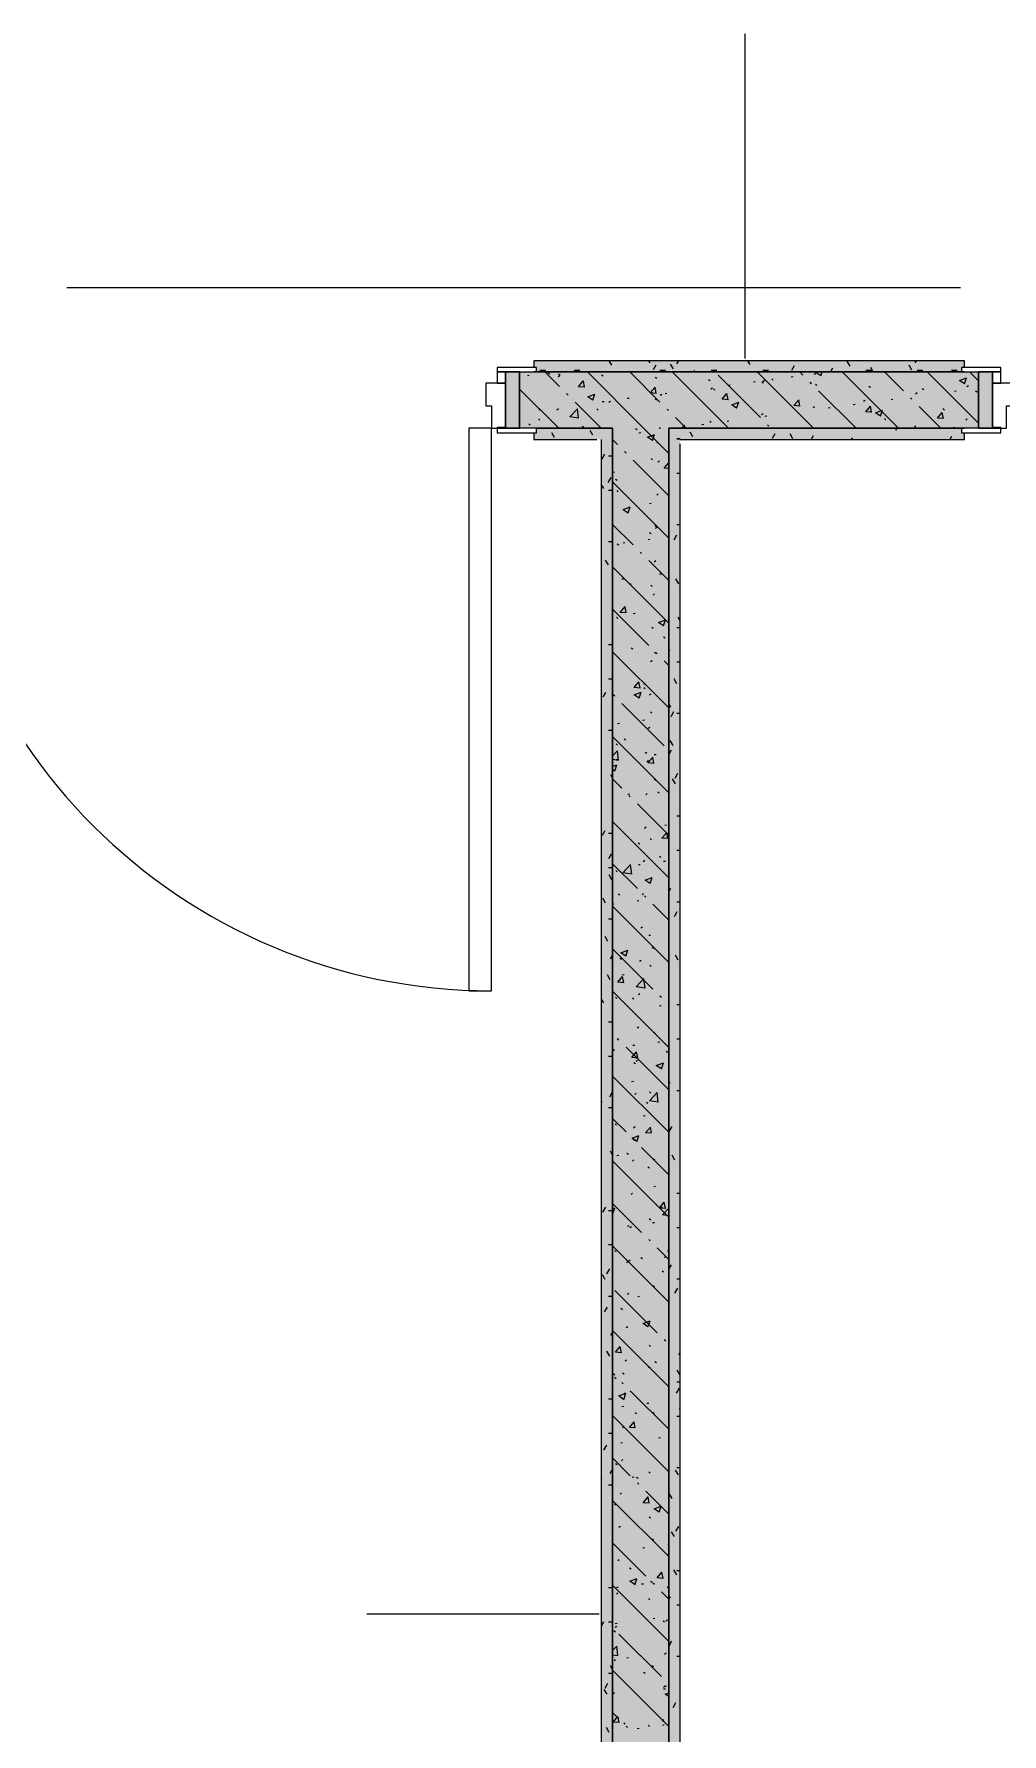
# Model space of a CAD drawing. Header units: millimetres. Extents: x -3817 to 677485, y -22715 to 103890.
# Drawn here: x 67651 to 69370, y 20640 to 23662 of the extents above; entities that cross this region are included whole.
import ezdxf

# ---------------------------------------------------------------- set-up
doc = ezdxf.new("R2010")
doc.units = ezdxf.units.MM
doc.layers.add('PDF _Геометрия', color=7, linetype='Continuous', true_color=0x1d1d1d)
doc.layers.add('PDF _Сплошная заливка', color=7, linetype='Continuous', true_color=0xffffff)

msp = doc.modelspace()

# ---------------------------------------------------------------- hatches: boundary and pattern name
at = {"layer": 'PDF _Сплошная заливка', "transparency": 33554559}
h = msp.add_hatch(color=256, dxfattribs=at)
h.paths.add_polyline_path([(78923.1, 23061.3), (78923.1, 23081.3), (78623.1, 23081.3), (78623.1, 23069.3), (78653.1, 23069.3), (78653.1, 23061.3), (78823.1, 23061.3)], flags=0)
h.paths.add_polyline_path([(77493.1, 23061.3), (77493.1, 23069.3), (77523.1, 23069.3), (77523.1, 23081.3), (76413.1, 23081.3), (76413.1, 23069.3), (76443.1, 23069.3), (76443.1, 23061.3), (77111.9, 23061.3)], flags=0)
h.paths.add_polyline_path([(68543.3, 23061.3), (69298.3, 23061.3), (69298.3, 23069.3), (69303.3, 23069.3), (69303.3, 23081.3), (68538.3, 23081.3), (68538.3, 23069.3), (68543.3, 23069.3), (68543.3, 23061.5)], flags=0)
h.paths.add_polyline_path([(66721.3, 23061.3), (67383.3, 23061.5), (67383.3, 23069.3), (67388.3, 23069.3), (67388.3, 23081.3), (66503.3, 23081.3), (66503.3, 23061.3)], flags=0)
h.paths.add_polyline_path([(70458.3, 23061.3), (74933.1, 23061.5), (74933.1, 23069.3), (74963.1, 23069.3), (74963.1, 23081.3), (70453.3, 23081.3), (70453.3, 23069.3), (70458.3, 23069.3)], flags=0)
h = msp.add_hatch(color=256, dxfattribs=at)
h.paths.add_polyline_path([(74963.1, 22961.3), (74963.1, 23061.3), (71053.3, 23061.3), (71053.3, 22961.3), (74933.1, 22961.3)], flags=0)
h.paths.add_polyline_path([(78653.1, 22961.3), (78823.1, 22961.3), (78823.1, 23061.3), (78623.1, 23061.3), (78623.1, 22961.3)], flags=0)
h.paths.add_polyline_path([(76962.8, 22961.3), (77523.1, 22961.3), (77523.1, 23061.3), (76413.1, 23061.3), (76413.1, 22961.3), (76663.1, 22961.3)], flags=0)
h.paths.add_polyline_path([(68678.3, 22961.3), (69328.3, 22961.3), (69328.3, 23061.3), (68513.3, 23061.3), (68513.3, 22961.3), (68543.3, 22961.3)], flags=0)
h.paths.add_polyline_path([(70453.3, 22961.3), (70553.3, 22961.3), (70553.3, 23061.3), (70428.3, 23061.3), (70428.3, 22961.3), (70432.2, 22961.3)], flags=0)
h = msp.add_hatch(color=256, dxfattribs=at)
h.paths.add_polyline_path([(68658.3, 22941.3), (68678.3, 22941.3), (68678.3, 22961.3), (68543.3, 22960.5), (68543.3, 22953.4), (68538.3, 22953.4), (68538.3, 22941.3), (68650.3, 22941.3)], flags=0)
h.paths.add_polyline_path([(66094.2, 22941.3), (67388.3, 22941.3), (67388.3, 22953.4), (67383.3, 22953.4), (67383.3, 22961.3), (66073.3, 22961.3), (66073.3, 22941.3)], flags=0)
for points in [[(68658.3, 17581.4), (68678.3, 17581.4), (68678.3, 22941.3), (68658.3, 22941.3), (68658.3, 17589.3)], [(68778.3, 17561.3), (68798.3, 17561.3), (68798.3, 22941.3), (68778.3, 22941.3), (68778.3, 17971.4)]]:
    msp.add_hatch(color=256, dxfattribs=at).paths.add_polyline_path(points)
h = msp.add_hatch(color=256, dxfattribs=at)
h.paths.add_polyline_path([(70533.3, 22941.3), (70553.3, 22941.3), (70553.3, 22961.3), (70458.3, 22960), (70458.3, 22953.4), (70453.3, 22953.4), (70453.3, 22941.3), (70525.3, 22941.3)], flags=0)
h.paths.add_polyline_path([(68798.3, 22941.3), (69303.3, 22941.3), (69303.3, 22953.4), (69298.3, 22953.4), (69298.3, 22961.3), (68778.3, 22961.3), (68778.3, 22941.3)], flags=0)

# ---------------------------------------------------------------- linework, layer by layer
at = {"layer": 'PDF _Геометрия', "color": 7, "lineweight": 9}
for points in [[(68913.8, 23085.3), (68913.8, 23662.1)], [(69303.3, 23081.3), (68538.3, 23081.3)], [(68538.3, 22941.3), (68650.3, 22941.3)], [(68658.3, 22941.3), (68658.3, 22920.4), (68658.3, 17589.3)], [(68798.3, 22941.3), (69303.3, 22941.3)], [(68798.3, 17581.4), (68798.3, 22933.3)], [(68654.3, 20853.2), (68241.8, 20853.2)]]:
    msp.add_lwpolyline(points, dxfattribs=at)
at = {"layer": 'PDF _Геометрия', "color": 253, "lineweight": 9, "true_color": 0xaaaaaa}
msp.add_lwpolyline([(67708.8, 23211.3), (69296.3, 23211.3)], dxfattribs=at)
at = {"layer": 'PDF _Геометрия', "color": 253, "lineweight": 13, "true_color": 0xaaaaaa}
for points in [[(68473.3, 23069.3), (68473.3, 23061.3), (68543.3, 23061.3), (68543.3, 23069.3)], [(68473.3, 23061.3), (68473.3, 23041.3), (68488.3, 23041.3), (68488.3, 23061.3)], [(68488.3, 23061.3), (68488.3, 22961.3), (68513.3, 22961.3), (68513.3, 23061.3)], [(69368.3, 23069.3), (69298.3, 23069.3), (69298.3, 23061.3), (69368.3, 23061.3)], [(69353.3, 23061.3), (69328.3, 23061.3), (69328.3, 22961.3), (69353.3, 22961.3)], [(69368.3, 23061.3), (69353.3, 23061.3), (69353.3, 23041.3), (69368.3, 23041.3)], [(68463.3, 22961.3), (68488.3, 22961.3), (68488.3, 23041.3), (68453.3, 23041.3), (68453.3, 23001.3), (68463.3, 23001.3)], [(69378.3, 22961.3), (69378.3, 23001.3), (69388.3, 23001.3), (69388.3, 23041.3), (69353.3, 23041.3), (69353.3, 22961.3)], [(68463.3, 21961.3), (68463.3, 22961.3), (68423.3, 22961.3), (68423.3, 21961.3)], [(68473.3, 22962.3), (68473.3, 22961.3), (68488.3, 22961.3), (68488.3, 22962.3)], [(68473.3, 22961.3), (68473.3, 22953.4), (68543.3, 22953.4), (68543.3, 22961.3)], [(69368.3, 22961.3), (69298.3, 22961.3), (69298.3, 22953.4), (69368.3, 22953.4)], [(69368.3, 22962.3), (69353.3, 22962.3), (69353.3, 22961.3), (69368.3, 22961.3)]]:
    msp.add_lwpolyline(points, close=True, dxfattribs=at)
at = {"layer": 'PDF _Геометрия', "color": 9, "lineweight": 9, "true_color": 0xc0c0c0}
for points in [[(68513.3, 23061.3), (68513.3, 22961.3)], [(68538.3, 23081.3), (68538.3, 23069.3)], [(69303.3, 23069.3), (69303.3, 23081.3)], [(69328.3, 22961.3), (69328.3, 23061.3)], [(68543.3, 22961.3), (68678.3, 22961.3), (68678.3, 17561.3), (66053.3, 17561.3), (66053.3, 18611.3), (66403.3, 18611.3), (66403.3, 18711.3), (66053.3, 18711.3), (66053.3, 19111.3), (66403.3, 19111.3), (66403.3, 19211.3), (66053.3, 19211.3), (66053.3, 22961.3), (67383.3, 22961.3)], [(67388.3, 22961.3), (66073.3, 22961.3), (66053.3, 22961.3), (66053.3, 19231.3), (66053.3, 19211.3), (67003.3, 19211.3), (67003.3, 18611.3), (66073.3, 18611.3), (66053.3, 18611.3), (66053.3, 17561.3), (66073.3, 17561.3), (68678.3, 17561.3), (68678.3, 17581.4), (68678.3, 22941.3), (68678.3, 22961.3), (68538.3, 22961.3)], [(68538.3, 22953.4), (68538.3, 22941.3)], [(70553.3, 17561.3), (68778.3, 17561.3), (68778.3, 22961.3), (68778.3, 22941.3), (68778.3, 17561.3), (68798.3, 17561.3), (71053.3, 17561.3)], [(69303.3, 22941.3), (69303.3, 22953.4)]]:
    msp.add_lwpolyline(points, dxfattribs=at)
at = {"layer": 'PDF _Геометрия', "color": 7, "lineweight": 9}
for points in [[(69303.3, 23061.3), (68538.3, 23061.3)], [(68778.3, 22961.3), (69303.3, 22961.3)]]:
    msp.add_lwpolyline(points, close=True, dxfattribs=at)
at = {"layer": 'PDF _Геометрия', "color": 253, "lineweight": 9, "true_color": 0x9b9b9b}
for points in [[(68548.9, 23064.5), (68559, 23064.5)], [(68609.9, 23064.5), (68620, 23064.5)], [(68676.9, 23073.6), (68672.4, 23081.3)], [(68744.9, 23077.7), (68742.8, 23081.3)], [(68755.4, 23073.5), (68750.4, 23064.8)], [(68762.3, 23064.5), (68772.4, 23064.5)], [(68786.6, 23066.6), (68781.5, 23075.3)], [(68795.2, 23081.3), (68792, 23075.9)], [(68824.8, 23061.3), (68823.2, 23064.1)], [(68853.7, 23064.5), (68863.8, 23064.5)], [(68922.6, 23074.7), (68918.8, 23081.3)], [(68945.2, 23064.5), (68955.2, 23064.5)], [(69001.2, 23072.4), (68996.1, 23063.7)], [(69069.2, 23068.3), (69065.2, 23061.3)], [(69100.3, 23071.7), (69095.3, 23080.5)], [(69128.1, 23064.5), (69138.1, 23064.5)], [(69141.5, 23061.3), (69136.9, 23069.3)], [(69210, 23064.7), (69205, 23073.4)], [(69217.5, 23081.3), (69215.5, 23077.8)], [(69219.5, 23064.5), (69229.6, 23064.5)], [(69247.1, 23061.3), (69246.6, 23062.2)], [(69280.5, 23064.5), (69290.5, 23064.5)], [(68575.4, 22944.6), (68570.4, 22953.4)], [(68643.4, 22948.7), (68638.4, 22957.4)], [(68650.3, 22942.5), (68650.4, 22942.5)], [(68821.1, 22945.7), (68816.1, 22954.4)], [(68966.6, 22951.6), (68961.6, 22942.9)], [(68998.8, 22942.7), (68993.8, 22951.5)], [(69034.6, 22947.5), (69031.1, 22941.3)], [(69105.2, 22941.3), (69103.5, 22944.4)], [(69113, 22961.3), (69112.9, 22961.1)], [(69183.4, 22961.3), (69180.9, 22957)], [(69280.4, 22946.4), (69277.5, 22941.3)], [(69281.2, 22941.3), (69281.2, 22941.4)], [(68664, 22915.1), (68659, 22906.4)], [(68670.9, 22912.1), (68678.3, 22912.1)], [(68792.8, 22881.6), (68798.3, 22881.6)], [(68662.8, 22854.3), (68658.3, 22862.1)], [(68675.1, 22873.5), (68670.1, 22864.8)], [(68670.9, 22851.1), (68678.3, 22851.1)], [(68792.8, 22790.2), (68798.3, 22790.2)], [(68670.9, 22759.7), (68678.3, 22759.7)], [(68791.9, 22770.9), (68786.9, 22762.2)], [(68670.9, 22718.2), (68665.9, 22726.9)], [(68798.3, 22720.9), (68798, 22720.5)], [(68795.8, 22684.8), (68790.8, 22693.5)], [(68792.8, 22607.3), (68798.3, 22607.3)], [(68798.3, 22619.6), (68794.9, 22625.4)], [(68658.8, 22601.3), (68658.3, 22600.4)], [(68670.9, 22576.8), (68678.3, 22576.8)], [(68779.6, 22566.8), (68778.3, 22564.4)], [(68792.8, 22546.3), (68798.3, 22546.3)], [(68670.9, 22515.8), (68678.3, 22515.8)], [(68792.8, 22507.1), (68787.8, 22515.8)], [(68665.9, 22491.7), (68660.9, 22483)], [(68781.7, 22465.4), (68778.3, 22471.4)], [(68786.7, 22457.1), (68781.7, 22448.4)], [(68792.8, 22454.9), (68798.3, 22454.9)], [(68670.9, 22424.4), (68678.3, 22424.4)], [(68785.8, 22397.4), (68780.7, 22406.1)], [(68782.6, 22389.1), (68778.3, 22381.5)], [(68678.3, 22339.8), (68675.2, 22345.1)], [(68789.9, 22329.4), (68784.8, 22338.1)], [(68793.8, 22347.4), (68788.8, 22338.7)], [(68778.7, 22287.7), (68778.3, 22288.5)], [(68664.8, 22245.9), (68659.8, 22237.2)], [(68792.8, 22272), (68798.3, 22272)], [(68670.9, 22241.5), (68678.3, 22241.5)], [(68675.9, 22204.3), (68670.9, 22195.6)], [(68792.8, 22211), (68798.3, 22211)], [(68670.9, 22180.5), (68678.3, 22180.5)], [(68677.2, 22158.7), (68672.2, 22167.4)], [(68666, 22117.1), (68661, 22125.8)], [(68781.5, 22143.3), (68778.3, 22137.7)], [(68792.7, 22101.7), (68787.7, 22093)], [(68792.8, 22119.6), (68798.3, 22119.6)], [(68670.9, 22089.1), (68678.3, 22089.1)], [(68678.3, 22086.4), (68678, 22085.9)], [(68670.1, 22049.1), (68665.1, 22057.8)], [(68678.3, 22025.4), (68673.9, 22017.9)], [(68795, 22015.6), (68790, 22024.3)], [(68674.2, 21981), (68669.2, 21989.7)], [(68663, 21939.4), (68658.3, 21947.7)], [(68792.8, 21936.7), (68798.3, 21936.7)], [(68670.9, 21906.2), (68678.3, 21906.2)], [(68798.3, 21888.1), (68798.2, 21888.2)], [(68792.8, 21875.7), (68798.3, 21875.7)], [(68670.9, 21845.3), (68678.3, 21845.3)], [(68780.9, 21796.3), (68778.3, 21800.8)], [(68660.1, 21761.7), (68658.3, 21764.8)], [(68677.8, 21780.9), (68672.8, 21772.1)], [(68792.8, 21784.3), (68798.3, 21784.3)], [(68670.9, 21753.8), (68678.3, 21753.8)], [(68783.4, 21719.9), (68778.4, 21711.2)], [(68678.3, 21669.2), (68674.4, 21676)], [(68789.1, 21660.2), (68784, 21668.9)], [(68792.8, 21601.4), (68798.3, 21601.4)], [(68665.6, 21576.8), (68660.6, 21568)], [(68670.9, 21570.9), (68678.3, 21570.9)], [(68792.8, 21540.5), (68798.3, 21540.5)], [(68670.9, 21510), (68678.3, 21510)], [(68665.2, 21447.9), (68660.2, 21456.6)], [(68672.7, 21467.1), (68667.6, 21458.4)], [(68782.3, 21474.2), (68778.3, 21467.1)], [(68793.5, 21432.5), (68788.5, 21423.8)], [(68792.8, 21449), (68798.3, 21449)], [(68668.6, 21399.1), (68663.6, 21390.3)], [(68670.9, 21418.5), (68678.3, 21418.5)], [(68678.3, 21354.9), (68674.7, 21348.7)], [(68673.4, 21311.9), (68668.4, 21320.6)], [(68798.3, 21318.9), (68795.5, 21314.1)], [(68798.3, 21278.5), (68793.3, 21287.1)], [(68796.5, 21254.8), (68791.5, 21246.1)], [(68792.8, 21266.1), (68798.3, 21266.1)], [(68670.9, 21235.7), (68678.3, 21235.7)], [(68798.3, 21217.5), (68797.4, 21219.1)], [(68792.8, 21205.2), (68798.3, 21205.2)], [(68670.9, 21174.7), (68678.3, 21174.7)], [(68667.5, 21153.3), (68662.5, 21144.6)], [(68659.3, 21092.5), (68658.3, 21094.2)], [(68678.3, 21111), (68673.6, 21103)], [(68795.3, 21100.7), (68790.3, 21109.4)], [(68792.8, 21113.7), (68798.3, 21113.7)], [(68670.9, 21083.3), (68678.3, 21083.3)], [(68784.2, 21059), (68779.1, 21067.8)], [(68795.4, 21009.1), (68790.4, 21000.4)], [(68788.3, 20991), (68783.2, 20999.7)], [(68678.3, 20937.7), (68677.6, 20938.8)], [(68792.3, 20923), (68787.3, 20931.7)], [(68792.8, 20930.9), (68798.3, 20930.9)], [(68670.9, 20900.4), (68678.3, 20900.4)], [(68781.2, 20881.3), (68778.3, 20886.4)], [(68792.8, 20869.9), (68798.3, 20869.9)], [(68662.3, 20839.6), (68658.3, 20832.5)], [(68670.9, 20839.4), (68678.3, 20839.4)], [(68783.1, 20805), (68778.3, 20796.5)], [(68678.3, 20754.8), (68674.6, 20761.1)], [(68792.8, 20778.5), (68798.3, 20778.5)], [(68670.9, 20748), (68678.3, 20748)], [(68668.5, 20710.7), (68663.5, 20719.4)], [(68669.4, 20729.9), (68664.4, 20721.2)], [(68790.2, 20695.3), (68785.2, 20686.6)], [(68672.6, 20642.7), (68667.6, 20651.4)]]:
    msp.add_lwpolyline(points, dxfattribs=at)
at = {"layer": 'PDF _Геометрия', "color": 252, "lineweight": 9, "true_color": 0x878787}
for points in [[(68584.1, 23035.4), (68558.2, 23061.3)], [(68564, 23060), (68566.8, 23058.2)], [(68582.5, 23057.8), (68585, 23055.5)], [(68778.3, 22916.6), (68733.6, 22961.3), (68633.6, 23061.3)], [(68762.6, 23007.8), (68709, 23061.3)], [(68884.4, 22961.3), (68784.4, 23061.3)], [(69035.3, 22961.3), (68935.3, 23061.3)], [(69016.6, 23055.5), (69010.8, 23061.3)], [(69036.7, 23057.1), (69039.3, 23059.2)], [(69048.2, 23054.3), (69039.3, 23060.3), (69042.2, 23061.3)], [(69048.2, 23054.2), (69050.6, 23061.3)], [(69186.2, 22961.3), (69086.2, 23061.3)], [(69195.1, 23027.9), (69161.6, 23061.3)], [(69328.3, 22970.1), (69237, 23061.3)], [(69328.3, 23045.6), (69312.5, 23061.3)], [(68582.7, 22961.3), (68513.3, 23030.8)], [(68527, 23055.1), (68530.3, 23055.5)], [(68581.7, 23053.2), (68584.4, 23055.3)], [(68628.5, 23034.2), (68617.9, 23035.1), (68626.4, 23045.3)], [(68628.5, 23034.1), (68626.5, 23045.3)], [(68658.9, 23056), (68661.8, 23054.2)], [(68756, 23023), (68745.4, 23024), (68754, 23034.2)], [(68753.8, 23052), (68756.7, 23050.2)], [(68756, 23023), (68754, 23034.1)], [(68848.7, 23048), (68851.6, 23046.2)], [(68853, 23031.3), (68855.7, 23033.3)], [(68857.8, 23031.2), (68860.3, 23028.9)], [(68941.1, 22980.1), (68865.7, 23055.5)], [(68884, 23038.1), (68887.3, 23038.6)], [(68928.5, 23044), (68931.8, 23044.4)], [(68943.7, 23044), (68946.5, 23042.2)], [(68945.4, 23044.6), (68948, 23046.7)], [(68961.5, 23049), (68963.9, 23046.7)], [(68995.9, 23052.9), (68999.2, 23053.3)], [(69031.7, 23040.5), (69029.2, 23043)], [(69038.6, 23039.9), (69041.4, 23038.1)], [(69110.8, 22961.3), (69044.2, 23027.9)], [(69133.5, 23035.9), (69136.3, 23034.1)], [(69228.4, 23031.9), (69231.2, 23030.1)], [(69303.7, 23040), (69294.9, 23046), (69307.3, 23050.8)], [(69303.7, 23040), (69307.3, 23050.7)], [(69307.9, 23035.2), (69310.6, 23037.2)], [(69323.3, 23027.9), (69326.1, 23026.1)], [(68599.2, 23020.3), (68596.7, 23022.9)], [(68658.2, 22961.3), (68611.7, 23007.8)], [(68643.3, 23011.2), (68634.4, 23017.1), (68646.9, 23021.9)], [(68643.3, 23011.1), (68646.9, 23021.9)], [(68659.9, 23008.6), (68663.2, 23009.1)], [(68671.9, 23007.4), (68674.6, 23009.4)], [(68704.4, 23014.5), (68707.7, 23014.9)], [(68754.1, 23013.4), (68756.6, 23011.1)], [(68763.2, 23019.9), (68765.9, 23021.9)], [(68771.7, 23023.3), (68775, 23023.8)], [(68883.6, 23011.9), (68872.9, 23012.8), (68881.5, 23023)], [(68883.6, 23011.8), (68881.5, 23023)], [(68898.8, 22996.9), (68890, 23002.9), (68902.4, 23007.7)], [(68898.8, 22996.9), (68902.4, 23007.6)], [(69011.1, 23000.7), (69000.5, 23001.6), (69009, 23011.9)], [(69011.1, 23000.7), (69009, 23011.8)], [(69034.5, 22997.9), (69037.2, 23000)], [(69061.4, 22997.5), (69064.7, 22997.9)], [(69105.9, 23003.4), (69109.2, 23003.8)], [(69124.3, 23009.3), (69127, 23011.4)], [(69138.6, 22989.6), (69128, 22990.5), (69136.6, 23000.7)], [(69138.6, 22989.5), (69136.6, 23000.7)], [(69173.2, 23012.2), (69176.5, 23012.7)], [(69210.2, 23012.8), (69207.7, 23015.3)], [(69216.7, 23022.7), (69219.3, 23024.7)], [(69261.6, 22961.3), (69222.8, 23000.2)], [(69285.5, 23027), (69288.8, 23027.5)], [(68529.4, 22969.1), (68532.2, 22967.3)], [(68546.7, 22977.8), (68549.2, 22975.5)], [(68547.6, 22993.8), (68550.9, 22994.3)], [(68579.6, 22994), (68582.2, 22996.1)], [(68618.1, 22979.1), (68602.3, 22981.6), (68616.1, 22996)], [(68618.1, 22979.1), (68616.2, 22996)], [(68650.4, 22995.6), (68652.9, 22993.3)], [(68777.7, 22992.7), (68775.2, 22995.2)], [(68809, 22961.3), (68790.3, 22980.1)], [(68837.2, 22968), (68840.6, 22968.4)], [(68850.9, 22972.1), (68853.5, 22974.1)], [(68881.7, 22973.9), (68885.1, 22974.3)], [(68943.2, 22985.4), (68945.9, 22987.5)], [(68949.1, 22982.7), (68952.4, 22983.2)], [(68956.2, 22965), (68953.7, 22967.5)], [(69154.3, 22982.7), (69145.5, 22988.7), (69157.9, 22993.4)], [(69154.3, 22982.6), (69157.9, 22993.4)], [(69161.5, 22978.5), (69164, 22976.2)], [(69266.1, 22978.4), (69255.5, 22979.3), (69264.1, 22989.5)], [(69266.2, 22978.3), (69264.1, 22989.5)], [(69265.2, 22996.3), (69267.7, 22994)], [(69305.8, 22976), (69308.4, 22978)], [(68624.3, 22965.1), (68627.1, 22963.3)], [(68687.2, 22932.3), (68678.3, 22941.3)], [(68719.2, 22961.1), (68722, 22959.3)], [(68724.9, 22953.2), (68728.3, 22953.7)], [(68749.4, 22939.6), (68740.6, 22945.6), (68753, 22950.3)], [(68749.4, 22939.5), (68753, 22950.3)], [(68756.7, 22937.2), (68759.5, 22935.4)], [(68761.1, 22960.7), (68761.9, 22961.3), (68763.7, 22962.7)], [(68800.9, 22961.3), (68805.9, 22966.6)], [(68806.5, 22961.3), (68805.9, 22966.5)], [(69214.5, 22963.5), (69217.2, 22965.5)], [(69283.2, 22962.7), (69286.6, 22963.2)], [(68702.3, 22917.2), (68699.8, 22919.8)], [(68746.7, 22907.3), (68749.2, 22905)], [(68678.3, 22883.1), (68681.5, 22883.5)], [(68778.3, 22841.3), (68714.8, 22904.7)], [(68758.9, 22901.5), (68761.6, 22903.6)], [(68778.3, 22889.5), (68770.1, 22890.2), (68778.3, 22900)], [(68778.3, 22765.8), (68678.3, 22865.8)], [(68683.8, 22870.7), (68686.7, 22868.9)], [(68685.7, 22850.4), (68688.1, 22848.2)], [(68697.3, 22816.6), (68709.7, 22821.4)], [(68697.3, 22816.6), (68706.1, 22810.7)], [(68706.2, 22810.6), (68709.8, 22821.4)], [(68743.7, 22827.7), (68747, 22828.2)], [(68756.7, 22842.3), (68759.4, 22844.4)], [(68714.8, 22753.8), (68678.3, 22790.4)], [(68753.6, 22788.2), (68756, 22786)], [(68686.7, 22756), (68689.5, 22754.2)], [(68696.9, 22757.6), (68700.2, 22758.1)], [(68741.4, 22763.5), (68744.7, 22763.9)], [(68744.1, 22775.9), (68747, 22774.1)], [(68754.6, 22783.1), (68757.2, 22785.2)], [(68729.9, 22738.7), (68727.4, 22741.2)], [(68778.3, 22690.4), (68742.5, 22726.1)], [(68752.4, 22724), (68755.1, 22726)], [(68778.3, 22614.9), (68678.3, 22714.9)], [(68762, 22702.2), (68765.3, 22702.7)], [(68694.6, 22693.4), (68698, 22693.8)], [(68708.8, 22685.5), (68711.6, 22683.7)], [(68746.2, 22682.1), (68748.7, 22679.9)], [(68750.2, 22664.8), (68752.9, 22666.8)], [(68742.5, 22575.3), (68678.3, 22639.5)], [(68702.5, 22633), (68691.9, 22633.9), (68700.5, 22644.1)], [(68702.5, 22632.9), (68700.5, 22644.1)], [(68685.1, 22625.3), (68687.6, 22623)], [(68715.2, 22632.1), (68718.5, 22632.5)], [(68748.1, 22605.6), (68750.7, 22607.6)], [(68769, 22610.1), (68760.2, 22616.1), (68772.6, 22620.9)], [(68769, 22610.1), (68772.6, 22620.8)], [(68769, 22590.6), (68771.9, 22588.8)], [(68778.3, 22464), (68678.3, 22564)], [(68711.6, 22570.8), (68714.4, 22569)], [(68745.9, 22546.4), (68748.6, 22548.4)], [(68753, 22563.1), (68755.5, 22560.8)], [(68757.6, 22560.2), (68755.1, 22562.7)], [(68778.3, 22539.5), (68770.2, 22547.6)], [(68682.2, 22484.8), (68679.6, 22487.3)], [(68727.2, 22499.2), (68716.5, 22500.2), (68725.1, 22510.4)], [(68725.7, 22481.2), (68716.9, 22487.2), (68729.4, 22492)], [(68727.2, 22499.2), (68725.1, 22510.3)], [(68725.8, 22481.2), (68729.4, 22491.9)], [(68733.7, 22500.3), (68736.5, 22498.5)], [(68734, 22506.6), (68737.3, 22507.1)], [(68743.8, 22487.2), (68746.4, 22489.2)], [(68770.2, 22396.8), (68694.7, 22472.2)], [(68745.7, 22457), (68748.2, 22454.7)], [(68687.2, 22436.5), (68690.5, 22436.9)], [(68731.7, 22442.4), (68735, 22442.8)], [(68741.6, 22428), (68744.3, 22430.1)], [(68778.3, 22313.2), (68678.3, 22413.2)], [(68684.6, 22400.1), (68687.1, 22397.9)], [(68699, 22409.4), (68701.9, 22407.6)], [(68678.3, 22379.2), (68686.9, 22388.1)], [(68678.3, 22372.9), (68688.8, 22371.2)], [(68678.3, 22360), (68686.1, 22363)], [(68682.5, 22352.2), (68686.1, 22363)], [(68684.9, 22372.2), (68688.2, 22372.7)], [(68688.8, 22371.2), (68686.9, 22388.1)], [(68736.5, 22385.5), (68739.4, 22383.7)], [(68739.4, 22368.8), (68742.1, 22370.9)], [(68751.8, 22365.5), (68741.2, 22366.4), (68749.8, 22376.6)], [(68751.9, 22365.4), (68749.8, 22376.6)], [(68752.3, 22381.1), (68755.6, 22381.5)], [(68678.3, 22355.1), (68682.5, 22352.3)], [(68694.7, 22321.3), (68678.3, 22337.8)], [(68752.5, 22337.9), (68755, 22335.7)], [(68705.5, 22311), (68708.8, 22311.4)], [(68709.8, 22306.2), (68707.3, 22308.7)], [(68737.3, 22309.6), (68739.9, 22311.7)], [(68758.6, 22315), (68761.4, 22313.2)], [(68778.3, 22237.8), (68722.4, 22293.7)], [(68778.3, 22162.3), (68678.3, 22262.3)], [(68735.1, 22250.4), (68737.8, 22252.5)], [(68776.5, 22231.8), (68765.9, 22232.7), (68774.5, 22242.9)], [(68771, 22255.6), (68774.3, 22256.1)], [(68776.5, 22231.7), (68774.5, 22242.8)], [(68724, 22224.2), (68726.8, 22222.4)], [(68745.2, 22231.8), (68747.6, 22229.6)], [(68722.4, 22142.8), (68678.3, 22186.9)], [(68712.4, 22168.6), (68696.6, 22171.1), (68710.4, 22185.5)], [(68712.4, 22168.6), (68710.5, 22185.4)], [(68724.2, 22185.5), (68727.5, 22185.9)], [(68732.9, 22191.3), (68735.6, 22193.3)], [(68761.5, 22200.3), (68764.3, 22198.5)], [(68768.7, 22191.4), (68772.1, 22191.8)], [(68684.1, 22175), (68686.6, 22172.7)], [(68745.4, 22151.8), (68736.5, 22157.7), (68749, 22162.5)], [(68745.4, 22151.7), (68749, 22162.5)], [(68688.6, 22133.8), (68691.4, 22132)], [(68722, 22121.2), (68725.3, 22121.7)], [(68730.8, 22132.1), (68733.4, 22134.1)], [(68737.5, 22127.7), (68735, 22130.2)], [(68678.3, 22115.5), (68680.8, 22115.8)], [(68778.3, 22011.4), (68678.3, 22111.4)], [(68778.3, 22086.9), (68750, 22115.1)], [(68752, 22112.8), (68754.5, 22110.5)], [(68728.6, 22072.9), (68731.3, 22074.9)], [(68678.3, 22051.5), (68678.5, 22051.5)], [(68750, 21964.3), (68678.3, 22036)], [(68702.1, 22022.8), (68693.3, 22028.8), (68705.7, 22033.6)], [(68702.1, 22022.8), (68705.7, 22033.5)], [(68742.5, 22060), (68745.8, 22060.4)], [(68748.9, 22038.9), (68751.7, 22037.1)], [(68691.5, 22019.1), (68694.3, 22017.3)], [(68726.5, 22013.7), (68729.1, 22015.7)], [(68744.7, 22006.7), (68747.1, 22004.4)], [(68698.3, 21975.4), (68687.7, 21976.4), (68696.3, 21986.6)], [(68695.7, 21989.8), (68699.1, 21990.3)], [(68698.3, 21975.4), (68696.3, 21986.5)], [(68736, 21966), (68720.2, 21968.4), (68734, 21982.9)], [(68736, 21965.9), (68734, 21982.8)], [(68778.3, 21860.6), (68678.3, 21960.6)], [(68683.6, 21949.9), (68686, 21947.6)], [(68713.5, 21948.5), (68716.3, 21946.7)], [(68724.3, 21954.5), (68727, 21956.5)], [(68765.1, 21949.2), (68762.6, 21951.7)], [(68761.3, 21934.5), (68764.6, 21934.9)], [(68778.3, 21936), (68777.7, 21936.6)], [(68722.1, 21895.3), (68724.8, 21897.4)], [(68751.5, 21887.6), (68753.9, 21885.4)], [(68678.9, 21857.7), (68681.7, 21855.9)], [(68689.7, 21873.7), (68687.2, 21876.3)], [(68777.7, 21785.7), (68702.3, 21861.2)], [(68723, 21841.7), (68712.4, 21842.6), (68720.9, 21852.8)], [(68714.5, 21864.4), (68717.8, 21864.8)], [(68723, 21841.6), (68721, 21852.8)], [(68759, 21870.2), (68762.3, 21870.7)], [(68773.8, 21853.7), (68776.6, 21851.9)], [(68716.4, 21833.8), (68719.2, 21832)], [(68720, 21836.1), (68722.6, 21838.2)], [(68765, 21822.3), (68756.1, 21828.3), (68768.6, 21833.1)], [(68765, 21822.3), (68768.6, 21833)], [(68778.3, 21709.7), (68678.3, 21809.7)], [(68712.2, 21800.1), (68715.6, 21800.5)], [(68717.8, 21776.9), (68720.5, 21779)], [(68738.4, 21763.3), (68741.2, 21761.5)], [(68759.5, 21763.3), (68743.7, 21765.8), (68757.6, 21780.2)], [(68744.1, 21781.5), (68746.6, 21779.3)], [(68759.6, 21763.3), (68757.6, 21780.2)], [(68702.3, 21710.3), (68678.3, 21734.3)], [(68732.8, 21738.8), (68736.1, 21739.3)], [(68683, 21724.7), (68685.5, 21722.4)], [(68721.7, 21693.4), (68712.9, 21699.4), (68725.3, 21704.1)], [(68715.7, 21717.7), (68718.3, 21719.8)], [(68721.7, 21693.3), (68725.3, 21704.1)], [(68747.7, 21707.9), (68737, 21708.9), (68745.6, 21719.1)], [(68747.7, 21707.9), (68745.6, 21719)], [(68686, 21668.7), (68689.3, 21669.2)], [(68703.8, 21672.4), (68706.6, 21670.6)], [(68717.4, 21695.2), (68714.8, 21697.7)], [(68778.3, 21634.3), (68729.9, 21682.6)], [(68778.3, 21558.8), (68678.3, 21658.8)], [(68713.5, 21658.6), (68716.2, 21660.6)], [(68741.3, 21648.6), (68744.1, 21646.8)], [(68750.9, 21662.5), (68753.4, 21660.2)], [(68751.5, 21613.4), (68754.9, 21613.8)], [(68729.9, 21531.8), (68678.3, 21583.4)], [(68711.3, 21599.4), (68714, 21601.4)], [(68772.3, 21574.2), (68761.7, 21575.1), (68770.3, 21585.4)], [(68763.3, 21578.1), (68766.2, 21576.3)], [(68772.4, 21574.2), (68770.3, 21585.3)], [(68678.3, 21573.7), (68682, 21575.2)], [(68678.3, 21564.6), (68678.4, 21564.5)], [(68678.5, 21564.4), (68682.1, 21575.1)], [(68743.6, 21556.4), (68746.1, 21554.1)], [(68749.3, 21549.1), (68752.6, 21549.5)], [(68778.3, 21561.5), (68767.3, 21563.2), (68778.3, 21574.6)], [(68704.8, 21543.3), (68708.1, 21543.7)], [(68709.2, 21540.2), (68711.8, 21542.2)], [(68745, 21516.7), (68742.5, 21519.2)], [(68778.3, 21408), (68678.3, 21508)], [(68682.5, 21499.6), (68685, 21497.3)], [(68728.7, 21487.2), (68731.5, 21485.4)], [(68778.3, 21483.4), (68757.6, 21504.1)], [(68769.8, 21487.8), (68773.2, 21488.3)], [(68778.3, 21497.1), (68775.7, 21498.8), (68778.3, 21499.8)], [(68702.5, 21479), (68705.8, 21479.4)], [(68707, 21481), (68709.7, 21483)], [(68766.2, 21463.3), (68769, 21461.5)], [(68757.6, 21353.2), (68682.2, 21428.7)], [(68750.4, 21437.3), (68752.9, 21435.1)], [(68693.3, 21396.8), (68696.2, 21395)], [(68704.8, 21421.8), (68707.5, 21423.8)], [(68723.1, 21417.7), (68726.4, 21418.2)], [(68741.3, 21363.9), (68732.5, 21369.9), (68744.9, 21374.7)], [(68741.3, 21363.9), (68744.9, 21374.6)], [(68778.3, 21257.1), (68678.3, 21357.1)], [(68678.3, 21347.9), (68679.6, 21348)], [(68702.7, 21362.6), (68705.3, 21364.7)], [(68772.7, 21338.2), (68770.2, 21340.7)], [(68694.1, 21317.9), (68683.5, 21318.8), (68692.1, 21329)], [(68694.2, 21317.8), (68692.1, 21329)], [(68700.5, 21303.4), (68703.2, 21305.5)], [(68743.1, 21331.3), (68745.6, 21329)], [(68682.2, 21277.8), (68678.3, 21281.7)], [(68696.2, 21282.1), (68699, 21280.3)], [(68741.8, 21292.3), (68745.1, 21292.7)], [(68753.6, 21302), (68756.5, 21300.2)], [(68682, 21274.4), (68684.5, 21272.1)], [(68698, 21235), (68689.2, 21241), (68701.7, 21245.7)], [(68697.2, 21262.7), (68694.7, 21265.2)], [(68698.1, 21235), (68701.7, 21245.7)], [(68698.4, 21244.2), (68701, 21246.3)], [(68778.3, 21181.7), (68709.8, 21250.2)], [(68695, 21222.1), (68698.4, 21222.6)], [(68739.5, 21228), (68742.9, 21228.4)], [(68778.3, 21106.2), (68678.3, 21206.2)], [(68696.2, 21185.1), (68698.9, 21187.1)], [(68718.8, 21184.1), (68708.2, 21185.1), (68716.8, 21195.3)], [(68718.8, 21184.1), (68716.8, 21195.2)], [(68718.3, 21211.6), (68721.1, 21209.8)], [(68749.9, 21212.2), (68752.4, 21209.9)], [(68692.8, 21157.9), (68696.1, 21158.3)], [(68760.1, 21166.7), (68763.4, 21167.2)], [(68709.8, 21099.3), (68678.3, 21130.8)], [(68694, 21125.9), (68696.7, 21127.9)], [(68683.6, 21120.7), (68686.5, 21118.9)], [(68713.3, 21096.6), (68716.7, 21097)], [(68721.1, 21096.8), (68723.9, 21095)], [(68742.6, 21106.1), (68745, 21103.8)], [(68691.9, 21066.7), (68694.5, 21068.7)], [(68724.9, 21084.2), (68722.4, 21086.7)], [(68778.3, 21030.8), (68737.5, 21071.6)], [(68778.3, 20955.4), (68678.3, 21055.4)], [(68681.5, 21049.3), (68683.9, 21047)], [(68743.5, 21050.4), (68732.9, 21051.3), (68741.4, 21061.6)], [(68743.5, 21050.4), (68741.4, 21061.5)], [(68760.9, 21034.5), (68752.1, 21040.5), (68764.5, 21045.2)], [(68760.9, 21034.4), (68764.5, 21045.2)], [(68689.7, 21007.5), (68692.4, 21009.5)], [(68743.2, 21026.3), (68746, 21024.5)], [(68737.5, 20920.8), (68678.3, 20980)], [(68749.4, 20987), (68751.8, 20984.8)], [(68776.6, 20977), (68778.3, 20977.2)], [(68687.5, 20948.3), (68690.2, 20950.3)], [(68732.1, 20971.1), (68735.4, 20971.6)], [(68777.4, 20959.7), (68778.3, 20960.4)], [(68708.5, 20935.5), (68711.4, 20933.7)], [(68717.7, 20905.6), (68708.8, 20911.5), (68721.3, 20916.3)], [(68717.7, 20905.5), (68721.3, 20916.2)], [(68768.2, 20916.7), (68757.5, 20917.6), (68766.1, 20927.8)], [(68768.2, 20916.6), (68766.1, 20927.8)], [(68778.3, 20804.5), (68678.3, 20904.5)], [(68685.3, 20901), (68688.6, 20901.4)], [(68685.4, 20889.1), (68688, 20891.2)], [(68729.8, 20906.9), (68733.1, 20907.3)], [(68746, 20911.6), (68748.9, 20909.8)], [(68752.6, 20905.7), (68750, 20908.2)], [(68778.3, 20880), (68765.1, 20893.1)], [(68775.2, 20900.5), (68777.9, 20902.5)], [(68742, 20881), (68744.5, 20878.7)], [(68680.9, 20824.1), (68683.4, 20821.9)], [(68683, 20836.7), (68686.4, 20837.2)], [(68683.2, 20829.9), (68685.9, 20832)], [(68750.4, 20845.6), (68753.7, 20846)], [(68768.1, 20841.1), (68770.9, 20839.3)], [(68773, 20841.3), (68775.7, 20843.3)], [(68678.3, 20788.8), (68685.7, 20796.5)], [(68687.7, 20779.6), (68685.7, 20796.5)], [(68765.1, 20742.2), (68689.7, 20817.7)], [(68678.3, 20781.1), (68687.7, 20779.6)], [(68681.1, 20770.7), (68683.7, 20772.8)], [(68703.6, 20775.5), (68706.9, 20775.9)], [(68748.8, 20761.9), (68751.3, 20759.6)], [(68770.9, 20782.1), (68773.5, 20784.2)], [(68778.3, 20653.6), (68678.3, 20753.6)], [(68733.5, 20750.2), (68736.3, 20748.4)], [(68678.3, 20729), (68678.9, 20728.6)], [(68678.9, 20711.5), (68681.6, 20713.6)], [(68768.7, 20722.9), (68771.4, 20725)], [(68769.1, 20720.1), (68772.4, 20720.6)], [(68771, 20726.4), (68773.8, 20724.6)], [(68778.3, 20706.6), (68771.7, 20711), (68778.3, 20713.5)], [(68778.3, 20729.1), (68777.7, 20729.7)], [(68689.7, 20666.8), (68678.3, 20678.2)], [(68690, 20660.3), (68679.3, 20661.3), (68687.9, 20671.5)], [(68690, 20660.3), (68687.9, 20671.4)], [(68678.3, 20653.5), (68679.4, 20654.4)], [(68698.1, 20659.9), (68700.9, 20658.1)], [(68704.8, 20651.7), (68702.3, 20654.2)], [(68722.3, 20650), (68725.7, 20650.4)], [(68741.5, 20655.8), (68744, 20653.5)], [(68766.5, 20663.7), (68769.2, 20665.8)], [(68766.9, 20655.9), (68770.2, 20656.3)]]:
    msp.add_lwpolyline(points, dxfattribs=at)
at = {"layer": 'PDF _Геометрия', "color": 253, "lineweight": 9, "true_color": 0x9b9b9b}
msp.add_lwpolyline([(68798.3, 22942.5), (68792.8, 22942.5)], close=True, dxfattribs=at)
at = {"layer": 'PDF _Геометрия', "color": 253, "lineweight": 9, "true_color": 0xaaaaaa}
msp.add_arc((68463.3, 22961.3), 1000, 180, 270, dxfattribs=at)
at = {"layer": 'PDF _Сплошная заливка', "lineweight": 35, "transparency": 33554559}
for points in [[(68488.3, 22961.3), (68513.3, 22961.3), (68488.3, 23061.3), (68513.3, 23061.3)], [(69328.3, 22961.3), (69353.3, 22961.3), (69328.3, 23061.3), (69353.3, 23061.3)], [(68778.3, 17561.3), (68778.3, 22961.3), (68678.3, 17561.3), (68678.3, 22961.3)]]:
    msp.add_solid(points, dxfattribs=at)

doc.saveas('drawing.dxf')
